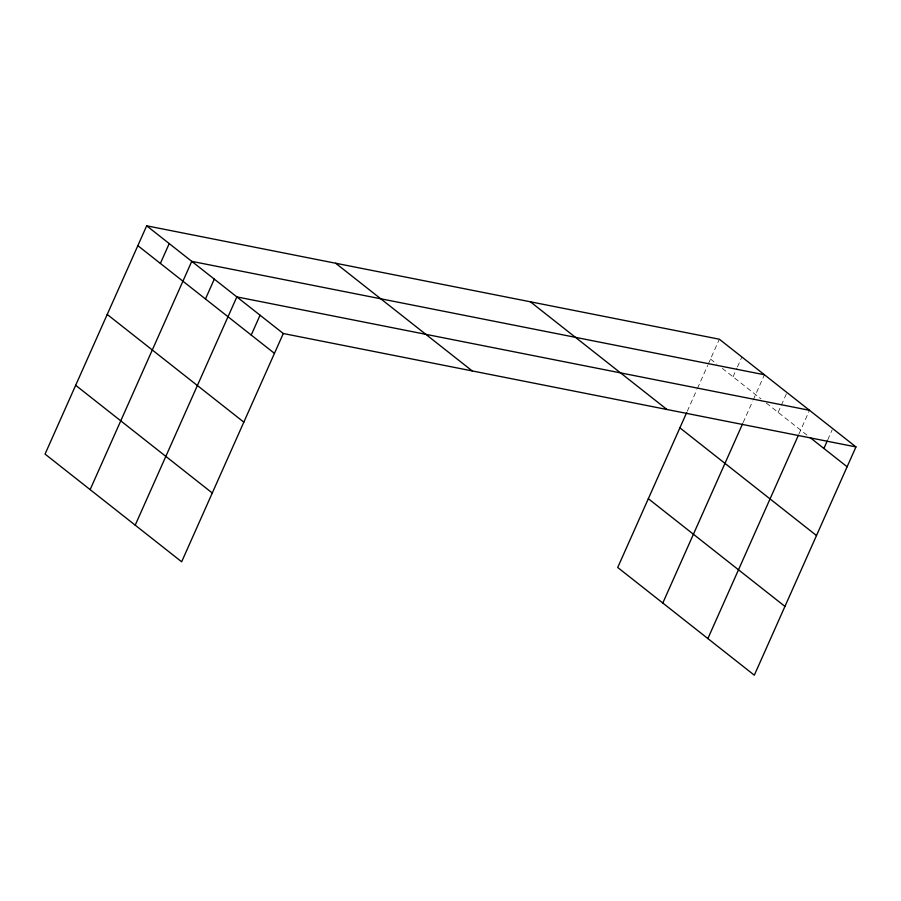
<?xml version="1.0" encoding="UTF-8"?>
<svg xmlns="http://www.w3.org/2000/svg" width="901" height="901" viewBox="0 0 901 901"><rect width="100%" height="100%" fill="white"/><g stroke="black" fill="none" stroke-linecap="round" stroke-linejoin="round"><path stroke-width="0.68" stroke-dasharray="4.5 3.38" d="M687.26 411.284L696.901 389.626M697.464 388.354L707.679 365.434M708.242 364.15L719.347 339.215M733.054 376.832L736.917 368.149M737.468 366.91L741.883 356.987M743.111 422.625L752.752 400.968M753.326 399.695L764.431 374.76M778.126 412.376L786.967 392.532M798.973 433.967L809.503 410.304M827.76 439.767L832.175 429.845M710.517 359.06L716.948 364.139M722.32 368.374L760.962 398.839M766.323 403.062L808.062 435.971"/><path stroke-width="1.35" d="M146.683 225.813L45.05 454.081L181.653 561.785L283.286 333.516L146.683 225.813L719.347 339.215L855.95 446.919L754.317 675.187L617.714 567.484L686.697 412.557M160.389 263.43L169.219 243.585M90.134 489.626L191.755 261.358L764.431 374.76M205.462 298.974L214.303 279.13M135.206 525.17L236.839 296.902L809.503 410.304M251.221 335.048L260.062 315.204M662.798 603.028L742.548 423.898M707.871 638.572L798.399 435.239M823.897 448.45L827.208 441.017M283.286 333.516L855.95 446.919M810.168 437.638L847.12 466.763M530.362 301.79L666.965 409.493M679.895 427.84L816.497 535.543M648.337 498.704L784.94 606.407M335.656 263.238L472.259 370.942M137.842 245.658L274.445 353.361M107.219 314.438L243.822 422.141M75.673 385.301L212.276 493.005"/></g></svg>
